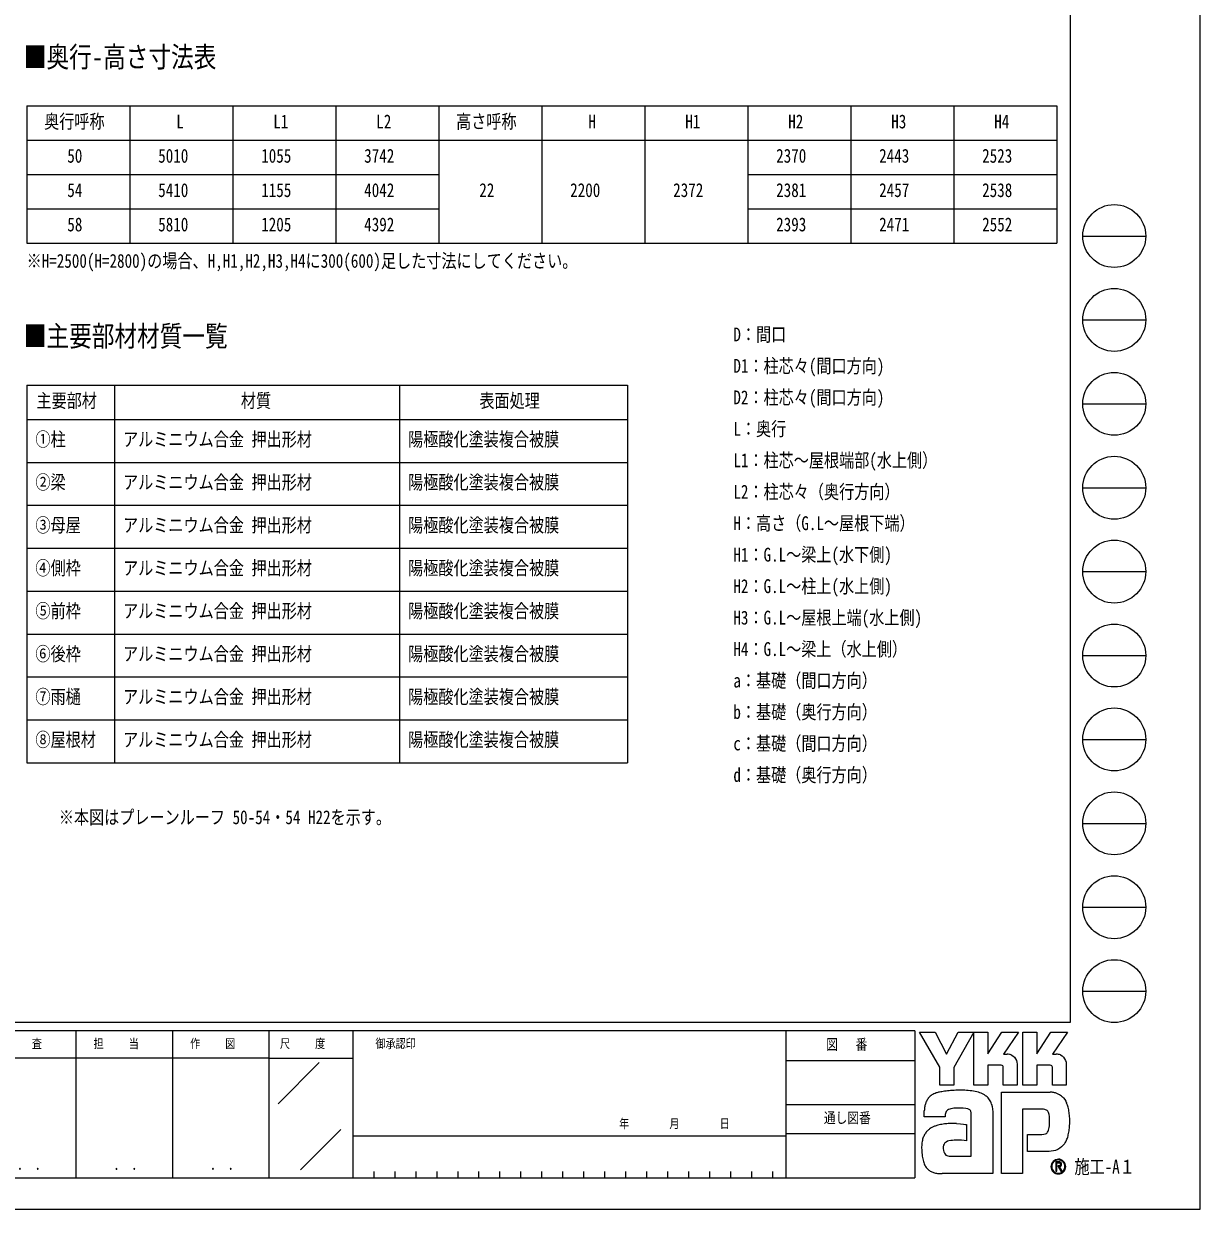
# Model space of a CAD drawing. Units: millimetres, scale not verified. Extents: x -14718 to 14718, y -10395 to 10395.
# Drawn here: x 4902 to 14718, y -10395 to -504 of the extents above; entities that cross this region are included whole.
import ezdxf
from ezdxf.enums import TextEntityAlignment as Align

# ---------------------------------------------------------------- set-up
doc = ezdxf.new("R2010")
doc.units = ezdxf.units.MM
doc.header["$LTSCALE"] = 50
doc.layers.add('0-1_TABLE1', color=7, linetype='Continuous', lineweight=18)
doc.layers.add('0-2_USER1', color=3, linetype='Continuous')
doc.layers.add('0-6_YKK_ZWAK', color=7, linetype='Continuous')
doc.styles.add('ＭＳ ゴシック', font='')
doc.styles.get('ＭＳ ゴシック').set_extended_font_data('MS Gothic')

msp = doc.modelspace()

# ---------------------------------------------------------------- linework, layer by layer
at = {"layer": '0-1_TABLE1'}
for p, q in [((4928.78, -1189.64), (13520.51, -1189.64)), ((4928.78, -1189.64), (4928.78, -2335.2)), ((5787.95, -1189.64), (5787.95, -2335.2)), ((6647.13, -1189.64), (6647.13, -2335.2)), ((7506.3, -1189.64), (7506.3, -2335.2)), ((8365.47, -1189.64), (8365.47, -2335.2)), ((9224.65, -1189.64), (9224.65, -2335.2)), ((10083.82, -1189.64), (10083.82, -2335.2)), ((10942.99, -1189.64), (10942.99, -2335.2)), ((11802.17, -1189.64), (11802.17, -2335.2)), ((12661.34, -1189.64), (12661.34, -2335.2)), ((13520.51, -1189.64), (13520.51, -2335.2)), ((4928.78, -1476.03), (13520.51, -1476.03)), ((4928.78, -1762.42), (8365.47, -1762.42)), ((10942.99, -1762.42), (13520.51, -1762.42)), ((4928.78, -2048.81), (8365.47, -2048.81)), ((10942.99, -2048.81), (13520.51, -2048.81)), ((4928.78, -2335.2), (13520.51, -2335.2)), ((4928.78, -3519.2), (9940.62, -3519.2)), ((4928.78, -3519.2), (4928.78, -6669.5)), ((5659.64, -3519.2), (5659.64, -6669.5)), ((8037.81, -3519.2), (8037.81, -6669.5)), ((9940.62, -3519.2), (9940.62, -6669.5)), ((4928.78, -3805.59), (9940.62, -3805.59)), ((4928.78, -4163.58), (9940.62, -4163.58)), ((4928.78, -4521.57), (9940.62, -4521.57)), ((4928.78, -4879.56), (9940.62, -4879.56)), ((4928.78, -5237.55), (9940.62, -5237.55)), ((4928.78, -5595.54), (9940.62, -5595.54)), ((4928.78, -5953.53), (9940.62, -5953.53)), ((4928.78, -6311.52), (9940.62, -6311.52)), ((4928.78, -6669.5), (9940.62, -6669.5))]:
    msp.add_line(p, q, dxfattribs=at)
at = {"layer": '0-6_YKK_ZWAK'}
for p, q in [((13632.57, 9712.5), (13632.57, -8837.5)), ((13737.57, -2275), (14262.57, -2275)), ((13737.57, -2975), (14262.57, -2975)), ((13737.57, -3675), (14262.57, -3675)), ((13737.57, -4375), (14262.57, -4375)), ((13737.57, -5075), (14262.57, -5075)), ((13737.57, -5775), (14262.57, -5775)), ((13737.57, -6475), (14262.57, -6475)), ((13737.57, -7175), (14262.57, -7175)), ((13737.57, -7875), (14262.57, -7875)), ((13737.57, -8575), (14262.57, -8575)), ((13632.57, -8837.5), (-13667.43, -8837.5)), ((5337.57, -8907.5), (5337.57, -10132.5)), ((6142.57, -8907.5), (6142.57, -10132.5)), ((6947.57, -8907.5), (6947.57, -10132.5)), ((7647.57, -8907.5), (6947.57, -8907.5)), ((11261.32, -8907.5), (7647.57, -8907.5)), ((7647.57, -8907.5), (7647.57, -10132.5)), ((11261.32, -8907.5), (11261.32, -10132.5)), ((12337.57, -8907.5), (11261.32, -8907.5)), ((12337.57, -8907.5), (12337.57, -10132.5)), ((6947.57, -9135), (4532.57, -9135)), ((6947.57, -9135), (7647.57, -9135)), ((7024.87, -9514.02), (7367.63, -9171.25)), ((11261.32, -9152.5), (12337.57, -9152.5)), ((11261.32, -9520), (12337.57, -9520)), ((7212.35, -10065.96), (7549.12, -9729.19)), ((7647.57, -9782.5), (11261.32, -9782.5)), ((12337.57, -9765), (11261.32, -9765)), ((7822.57, -10080), (7822.57, -10132.5)), ((7997.57, -10080), (7997.57, -10132.5)), ((8172.57, -10080), (8172.57, -10132.5)), ((8347.57, -10080), (8347.57, -10132.5)), ((8522.57, -10080), (8522.57, -10132.5)), ((8697.57, -10080), (8697.57, -10132.5)), ((8872.57, -10080), (8872.57, -10132.5)), ((9047.57, -10080), (9047.57, -10132.5)), ((9222.57, -10080), (9222.57, -10132.5)), ((9397.57, -10080), (9397.57, -10132.5)), ((9572.57, -10080), (9572.57, -10132.5)), ((9747.57, -10080), (9747.57, -10132.5)), ((9922.57, -10080), (9922.57, -10132.5)), ((10097.57, -10080), (10097.57, -10132.5)), ((10272.57, -10080), (10272.57, -10132.5)), ((10447.57, -10080), (10447.57, -10132.5)), ((10622.57, -10080), (10622.57, -10132.5)), ((10797.57, -10080), (10797.57, -10132.5)), ((10972.57, -10080), (10972.57, -10132.5)), ((11147.57, -10080), (11147.57, -10132.5)), ((4532.57, -10132.5), (6947.57, -10132.5)), ((6947.57, -10132.5), (7647.57, -10132.5)), ((7647.57, -10132.5), (11261.32, -10132.5)), ((11261.32, -10132.5), (12337.57, -10132.5)), ((13533.36, -10093.93), (13533.36, -10093.93))]:
    msp.add_line(p, q, dxfattribs=at)
for points in [[(-14717.5, -10395), (14717.5, -10395), (14717.5, 10395), (-14717.5, 10395)], [(12376.07, -8918), (12504.91, -8918), (12601.65, -9100.35), (12698.14, -8918), (12827.07, -8918), (12661.85, -9211.97), (12661.85, -9359.47), (12544.34, -9359.47), (12544.34, -9208)]]:
    msp.add_lwpolyline(points, close=True, dxfattribs=at)
for points in [[(6947.57, -8907.5), (4532.57, -8907.5), (4532.57, -10132.5)], [(13056.91, -9193.13), (12945.69, -9193.13), (12945.69, -9359.34), (12827.2, -9359.34), (12827.2, -8918), (12945.69, -8918), (12945.69, -9098.55), (13062.24, -8918), (13201.44, -8918), (13076.56, -9100.74), (13080.98, -9100.74), (13085.87, -9100.74), (13090.88, -9100.74), (13095.71, -9100.74), (13100.03, -9100.74), (13103.51, -9100.74), (13105.84, -9100.74), (13106.68, -9100.74)], [(13466.29, -9193.13), (13355.19, -9193.13), (13355.19, -9359.47), (13236.64, -9359.47), (13236.64, -8918), (13355.19, -8918), (13355.19, -9098.55), (13471.61, -8918), (13610.81, -8918), (13485.93, -9100.74), (13490.4, -9100.74), (13495.31, -9100.74), (13500.33, -9100.74), (13505.15, -9100.74), (13509.45, -9100.74), (13512.91, -9100.74), (13515.22, -9100.74), (13516.06, -9100.74)], [(13140.77, -9107.75), (13154.92, -9115.83), (13166.9, -9126.37), (13176.54, -9138.92), (13183.64, -9153.02), (13188.04, -9168.24), (13189.54, -9184.12), (13189.54, -9359.76), (13073.94, -9359.76), (13073.94, -9209.93)], [(13550.19, -9107.75), (13564.38, -9115.83), (13576.41, -9126.37), (13586.09, -9138.92), (13593.24, -9153.02), (13597.66, -9168.24), (13599.18, -9184.12), (13599.18, -9359.47), (13483.31, -9359.47), (13483.31, -9209.93)], [(13401.04, -9560.27), (13234.18, -9560.27), (13234.18, -10097.5), (13059.31, -10097.5), (13059.31, -9417.77), (13465.73, -9417.77)], [(13575.5, -9465.79), (13586.9, -9480.19), (13595.45, -9494.13), (13601.41, -9506.75)], [(12616.79, -9563.09), (12608.65, -9567.67), (12602.31, -9573.26), (12597.51, -9579.79), (12594.02, -9587.18), (12591.62, -9595.36), (12590.06, -9604.24), (12589.12, -9613.76), (12588.55, -9623.84), (12413.61, -9624.26), (12414.12, -9600.33), (12415.09, -9573.45)], [(12976.98, -9517.08), (12981.95, -9537.16), (12984.76, -9558.65), (12985.65, -9581.55), (12985.65, -10097.5), (12563.43, -10097.5)], [(12683.81, -9679.35), (12716.93, -9681.53), (12742.96, -9684.45), (12759.99, -9687.18), (12766.09, -9688.81), (12766.09, -9822.65), (12746.73, -9820.61), (12725.5, -9819.46), (12703.76, -9819.02), (12682.9, -9819.08), (12664.29, -9819.47), (12649.29, -9819.98), (12639.29, -9820.43), (12635.65, -9820.62), (12620.52, -9823.39), (12607.47, -9827.72), (12596.51, -9833.64), (12587.63, -9841.19), (12580.84, -9850.39), (12576.14, -9861.27), (12573.53, -9873.85), (12573, -9888.17), (12574.67, -9903.91), (12578.01, -9916.93), (12582.82, -9927.46), (12588.89, -9935.76), (12596.01, -9942.08), (12603.97, -9946.67), (12612.56, -9949.77), (12621.56, -9951.63), (12807.42, -9951.63), (12807.42, -9607.76), (12807.47, -9600.94), (12807.12, -9594.28), (12806.24, -9587.85), (12804.75, -9581.76), (12802.52, -9576.09), (12799.45, -9570.92), (12795.43, -9566.34), (12790.36, -9562.44)], [(12790.36, -9562.44), (12779.46, -9558.16), (12762.03, -9554.53), (12739.79, -9551.86), (12714.48, -9550.43), (12687.79, -9550.54), (12661.47, -9552.49)], [(13460.39, -9663.49), (13460.17, -9641.21), (13459.11, -9621.14), (13456.6, -9603.52), (13452.03, -9588.57)], [(13560.97, -9873.4), (13544.82, -9885.95), (13528.01, -9895.82), (13510.64, -9903.18), (13492.85, -9908.22), (13474.77, -9911.11), (13456.52, -9912.03), (13276.76, -9912.03), (13276.76, -9770.82), (13378.13, -9770.82), (13396.82, -9770.56), (13413.25, -9768.97), (13427.35, -9764.83)], [(13561.12, -10019.09), (13561.04, -10017.04), (13560.78, -10015.06), (13560.36, -10013.17), (13559.77, -10011.36), (13559.01, -10009.64), (13558.09, -10008.03), (13557.02, -10006.53), (13555.78, -10005.14), (13554.16, -10003.71), (13552.36, -10002.46), (13550.39, -10001.4), (13548.26, -10000.52), (13545.97, -9999.84), (13543.54, -9999.35), (13540.97, -9999.05), (13538.27, -9998.95), (13511.74, -9998.95), (13511.74, -10076.99), (13519.76, -10076.99), (13519.76, -10006.91), (13538.27, -10006.91), (13540.18, -10006.97), (13541.98, -10007.16), (13543.66, -10007.47), (13545.22, -10007.9), (13546.65, -10008.45), (13547.95, -10009.11), (13549.11, -10009.89), (13550.13, -10010.78)], [(13553.26, -10019.09), (13552.77, -10022.84), (13551.43, -10025.8), (13549.41, -10028.05), (13546.91, -10029.69), (13544.1, -10030.8), (13541.17, -10031.49), (13538.29, -10031.84), (13535.65, -10031.93), (13528.71, -10031.93), (13532.21, -10037.89), (13555.13, -10077.25), (13564.3, -10077.25), (13542.2, -10039.37), (13544.27, -10038.96), (13546.24, -10038.43), (13548.12, -10037.8), (13549.88, -10037.06), (13551.54, -10036.21), (13553.08, -10035.25), (13554.49, -10034.19), (13555.78, -10033.01)]]:
    msp.add_lwpolyline(points, dxfattribs=at)
for centre in [(14000.07, -2275), (14000.07, -2975), (14000.07, -3675), (14000.07, -4375), (14000.07, -5075), (14000.07, -5775), (14000.07, -6475), (14000.07, -7175), (14000.07, -7875), (14000.07, -8575)]:
    msp.add_circle(centre, 262.5, dxfattribs=at)
for centre, radius, start, end in [((13057.53, -9209.53), 16.41, 358.57817, 92.1683), ((13106.86, -9188.16), 87.42, 78.26798, 90.11215), ((13108.11, -9181.8), 80.94, 66.19963, 78.22058), ((13466.98, -9209.45), 16.33, 358.29941, 92.43455), ((13516.23, -9188.32), 87.58, 78.27851, 90.10826), ((13517.43, -9182.18), 81.32, 66.2483, 78.23226), ((12570.62, -9559.51), 152.53, 152.2125, 163.4865), ((12547.28, -9547.44), 126.25, 138.03852, 152.12015), ((12547.26, -9548.03), 126.64, 122.60463, 137.83438), ((12564, -9575.11), 158.47, 108.37421, 122.42809), ((12590.52, -9669.42), 256.38, 100.93159, 107.35499), ((12677.19, -10089.86), 685.64, 97.86054, 101.37938), ((12717.87, -10372.53), 971.23, 94.90201, 97.9576), ((12720.64, -10395.16), 994, 91.6169, 94.94971), ((12716.79, -10234.21), 833.01, 87.51794, 91.66439), ((12727.61, -10002.22), 600.77, 81.92631, 87.59083), ((12759.56, -9783.31), 379.54, 73.67137, 82.05943), ((12806.94, -9624.71), 214.03, 60.60528, 73.9085), ((12826.34, -9586.03), 170.81, 52.17347, 59.90542), ((12843.69, -9563.57), 142.43, 43.55042, 52.14561), ((12853.25, -9554.33), 129.14, 34.48659, 43.50182), ((12853.31, -9554.13), 128.97, 25.58915, 34.43128), ((13459.09, -9604.75), 187.09, 78.73198, 87.96551), ((13464.58, -9576.69), 158.51, 69.03034, 78.69541), ((13469.69, -9563.05), 143.94, 59.39484, 68.9885), ((13472.06, -9558.9), 139.16, 50.3012, 59.3616), ((13471.19, -9559.88), 140.47, 42.05209, 50.28551), ((12732.32, -9591.6), 317.75, 171.55622, 176.72493), ((12624.64, -9575.53), 208.88, 163.48385, 171.57982), ((12662.97, -9672.7), 118.94, 102.4979, 112.84632), ((12685.98, -9771.98), 220.85, 96.37207, 102.75341), ((12841.84, -9559.51), 141.65, 17.43089, 25.54591), ((13402, -9646.04), 85.77, 77.94572, 90.63794), ((13409.45, -9611.06), 50.01, 60.20991, 77.92418), ((13414.28, -9601.97), 39.72, 39.8078, 59.75378), ((13407.49, -9607.16), 48.26, 22.65544, 39.38165), ((13401.82, -9599.84), 220.22, 14.76267, 25.00486), ((13266.76, -9636.65), 360.21, 7.9139, 14.95041), ((13131.85, -9656.27), 496.54, 2.54376, 8.01251), ((12624.58, -10050.65), 369.75, 99.87193, 106.59825), ((12644.25, -10161.45), 482.28, 94.78469, 99.91711), ((12653.83, -10271.7), 592.94, 90.80099, 94.81812), ((12655.28, -10353.79), 675.05, 87.57779, 90.82714), ((13062.71, -9665.52), 397.69, 355.2339, 0.29193), ((13076.59, -9661.76), 551.86, 352.8937, 357.82206), ((13054.52, -9660.34), 573.97, 357.76419, 2.60674), ((12573.6, -9857.01), 178.16, 153.89178, 164.94341), ((12547.25, -9844.34), 148.92, 142.04688, 153.80771), ((12542.16, -9840.7), 142.67, 130.60221, 141.94427), ((12550.56, -9850.8), 155.81, 120.60724, 130.53081), ((12567.15, -9879.01), 188.53, 112.58838, 120.58162), ((12589.48, -9932.65), 246.63, 106.61303, 112.59024), ((13411.02, -9728), 40.29, 293.91672, 314.09376), ((13405.52, -9723.15), 47.6, 314.78099, 333.92928), ((13370.17, -9705.98), 86.9, 334.00676, 347.34989), ((13273.74, -9683.65), 185.88, 347.14308, 355.40008), ((13346.92, -9712.91), 276.41, 339.22498, 347.31457), ((13192.02, -9676.77), 435.46, 347.15166, 352.97565), ((12733.47, -9882.2), 340.51, 174.55588, 182.47272), ((12631.44, -9872.43), 238.02, 164.97537, 174.56739), ((13444.3, -9741.85), 175.83, 311.57033, 318.66243), ((13423.95, -9724), 202.9, 318.67367, 325.29112), ((13476.26, -9762.99), 137.72, 326.23251, 339.61931), ((12923.74, -9879.21), 530.77, 181.90948, 187.89042), ((12700.42, -9910.62), 305.25, 187.80471, 196.36971), ((13533.46, -10038.66), 61.74, 90.09157, 179.92363), ((13533.23, -10038.15), 54.8, 89.86602, 135.149), ((13533.45, -10038.55), 61.63, 44.93442, 90.08536), ((13533.47, -10038.57), 55.21, 45.03108, 90.11509), ((12582.52, -9945.45), 182.31, 196.3102, 208.20993), ((12531.17, -9972.78), 124.15, 208.29777, 223.35561), ((12519.59, -9982.97), 108.73, 223.64205, 239.63663), ((12529.2, -9965.48), 128.68, 239.8785, 253.65355), ((12546.8, -9905.03), 191.64, 253.69102, 263.74909), ((13533.08, -10038.73), 61.37, 179.86065, 225.14399), ((13533.07, -10038.46), 54.9, 134.8007, 180.12175), ((13532.85, -10038.82), 54.68, 179.75513, 225.29722), ((13533.37, -10038.74), 61.57, 224.94536, 269.98445), ((13533.25, -10039.31), 54.62, 224.62822, 270.10973), ((13533.27, -10038.49), 55.44, 270.09072, 359.90926), ((13533.37, -10038.43), 61.88, 269.98802, 314.93777), ((13541.53, -10018.76), 11.73, 358.3894, 42.86139), ((13541.76, -10019.65), 19.37, 316.37674, 1.6565), ((13533.51, -10038.59), 55.2, 0.00643, 45.07115), ((13533.94, -10038.36), 61.15, 359.78949, 45.13288), ((13533.79, -10038.83), 61.3, 314.92572, 0.23508), ((12561.7, -9772.34), 325.16, 263.68487, 270.30455)]:
    msp.add_arc(centre, radius, start, end, dxfattribs=at)

# ---------------------------------------------------------------- texts
at = {"layer": '0-1_TABLE1', "style": 'ＭＳ ゴシック', "width": 0.8}
for s, p in [('奥行呼称', (5072.77, -1411.59)), ('L', (6175.54, -1411.59)), ('L1', (6984.31, -1411.59)), ('L2', (7843.49, -1411.59)), ('高さ呼称', (8509.46, -1411.59)), ('H', (9612.23, -1411.59)), ('H1', (10421.01, -1411.59)), ('H2', (11280.18, -1411.59)), ('H3', (12139.35, -1411.59)), ('H4', (12998.53, -1411.59)), ('50', (5265.97, -1697.98)), ('5010', (6024.34, -1697.98)), ('1055', (6883.51, -1697.98)), ('3742', (7742.69, -1697.98)), ('2370', (11179.38, -1697.98)), ('2443', (12038.55, -1697.98)), ('2523', (12897.73, -1697.98)), ('54', (5265.97, -1984.37)), ('5410', (6024.34, -1984.37)), ('1155', (6883.51, -1984.37)), ('4042', (7742.69, -1984.37)), ('22', (8702.66, -1984.37)), ('2200', (9461.03, -1984.37)), ('2372', (10320.21, -1984.37)), ('2381', (11179.38, -1984.37)), ('2457', (12038.55, -1984.37)), ('2538', (12897.73, -1984.37)), ('58', (5265.97, -2270.76)), ('5810', (6024.34, -2270.76)), ('1205', (6883.51, -2270.76)), ('4392', (7742.69, -2270.76)), ('2393', (11179.38, -2270.76)), ('2471', (12038.55, -2270.76)), ('2552', (12897.73, -2270.76)), ('主要部材', (5008.61, -3741.15)), ('材質', (6714.32, -3741.15)), ('表面処理', (8703.62, -3741.15)), ('①柱', (5000.38, -4063.34)), ('アルミニウム合金 押出形材', (5731.24, -4063.34)), ('陽極酸化塗装複合被膜', (8109.41, -4063.34)), ('②梁', (5000.38, -4421.33)), ('アルミニウム合金 押出形材', (5731.24, -4421.33)), ('陽極酸化塗装複合被膜', (8109.41, -4421.33)), ('③母屋', (5000.38, -4779.32)), ('アルミニウム合金 押出形材', (5731.24, -4779.32)), ('陽極酸化塗装複合被膜', (8109.41, -4779.32)), ('④側枠', (5000.38, -5137.3)), ('アルミニウム合金 押出形材', (5731.24, -5137.3)), ('陽極酸化塗装複合被膜', (8109.41, -5137.3)), ('⑤前枠', (5000.38, -5495.29)), ('アルミニウム合金 押出形材', (5731.24, -5495.29)), ('陽極酸化塗装複合被膜', (8109.41, -5495.29)), ('⑥後枠', (5000.38, -5853.28)), ('アルミニウム合金 押出形材', (5731.24, -5853.28)), ('陽極酸化塗装複合被膜', (8109.41, -5853.28)), ('⑦雨樋', (5000.38, -6211.27)), ('アルミニウム合金 押出形材', (5731.24, -6211.27)), ('陽極酸化塗装複合被膜', (8109.41, -6211.27)), ('⑧屋根材', (5000.38, -6569.26)), ('アルミニウム合金 押出形材', (5731.24, -6569.26)), ('陽極酸化塗装複合被膜', (8109.41, -6569.26))]:
    msp.add_text(s, height=115.5, dxfattribs=at).set_placement(p, align=Align.BOTTOM_LEFT)
at = {"layer": '0-2_USER1', "style": 'ＭＳ ゴシック', "width": 0.8}
for s, height, p in [('■奥行-高さ寸法表', 173.2, (4903.29, -919.3)), ('※H=2500(H=2800)の場合、H,H1,H2,H3,H4に300(600)足した寸法にしてください。', 115.5, (4926.5, -2574.5)), ('■主要部材材質一覧', 173.2, (4903.29, -3248.3)), ('D：間口', 115.5, (10822.5, -3188.5)), ('D1：柱芯々(間口方向)', 115.5, (10822.5, -3451)), ('D2：柱芯々(間口方向)', 115.5, (10822.5, -3713.5)), ('L：奥行', 115.5, (10822.5, -3976)), ('L1：柱芯～屋根端部(水上側）', 115.5, (10822.5, -4238.5)), ('L2：柱芯々（奥行方向）', 115.5, (10822.5, -4501)), ('H：高さ（G.L～屋根下端）', 115.5, (10822.5, -4763.5)), ('H1：G.L～梁上(水下側)', 115.5, (10822.5, -5026)), ('H2：G.L～柱上(水上側)', 115.5, (10822.5, -5288.5)), ('H3：G.L～屋根上端(水上側)', 115.5, (10822.5, -5551)), ('H4：G.L～梁上（水上側）', 115.5, (10822.5, -5813.5)), ('a：基礎（間口方向）', 115.5, (10822.5, -6076)), ('b：基礎（奥行方向）', 115.5, (10822.5, -6338.5)), ('c：基礎（間口方向）', 115.5, (10822.5, -6601)), ('d：基礎（奥行方向）', 115.5, (10822.5, -6863.5)), ('※本図はプレーンルーフ 50-54・54 H22を示す。', 115.5, (5195.5, -7216.5))]:
    msp.add_text(s, height=height, dxfattribs=at).set_placement(p, align=Align.BOTTOM_LEFT)
at = {"layer": '0-6_YKK_ZWAK', "style": 'ＭＳ ゴシック', "width": 0.8}
for s, height, p in [('照     査', 76.98, (4677.47, -9073.75)), ('担     当', 76.98, (5485.27, -9073.75)), ('作     図', 76.98, (6290.27, -9073.75)), ('尺     度', 76.98, (7039.97, -9073.75)), ('御承認印', 76.98, (7836.98, -9073.75)), ('図\u3000 番', 89.81, (11596.91, -9091.25)), ('通し図番', 89.81, (11577.31, -9703.75)), ('年        月        日', 76.98, (9869.67, -9741.25)), ('施工-A１', 115.5, (13667.57, -10132.5)), ('． ．', 90.71, (4847.5, -10095.23)), ('． ．', 90.71, (5652.5, -10095.23)), ('． ．', 90.71, (6457.5, -10095.23))]:
    msp.add_text(s, height=height, dxfattribs=at).set_placement(p, align=Align.BOTTOM_LEFT)

doc.saveas('drawing.dxf')
